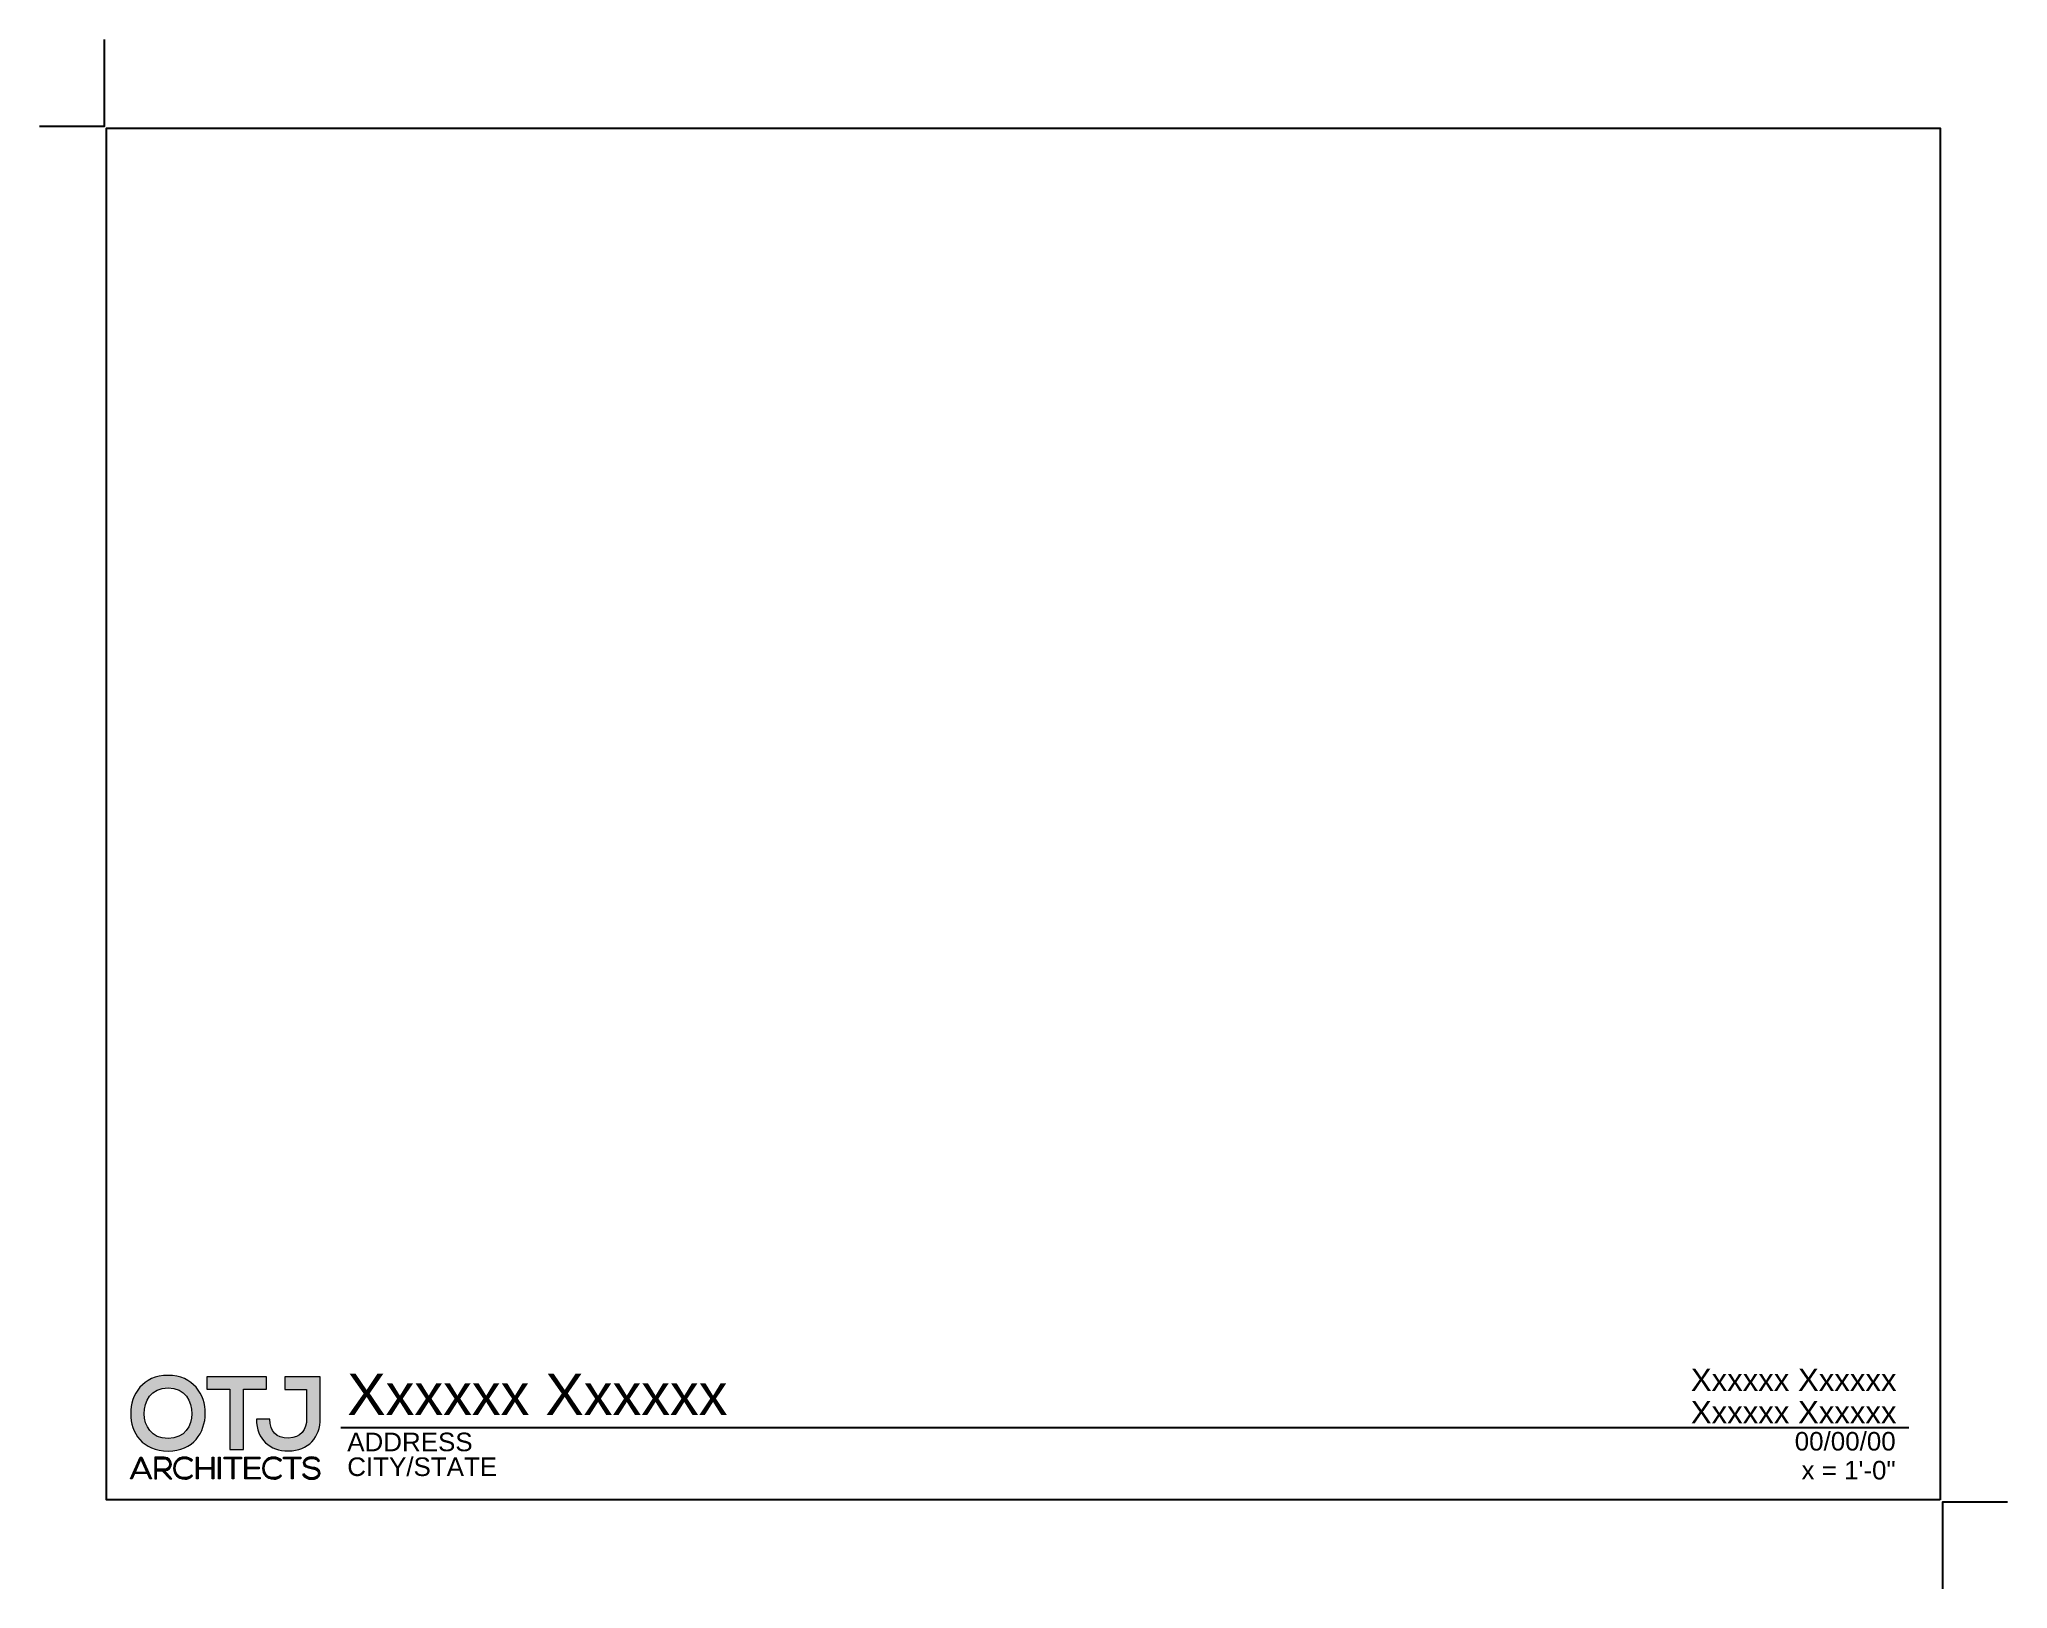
# Paper-space layout '8 1-2 x 11 (H)' of a CAD drawing. Header units: inches. Extents: x -1.4 to 10, y 1.3 to 10.2.
import ezdxf
from ezdxf.enums import TextEntityAlignment as Align

# ---------------------------------------------------------------- set-up
doc = ezdxf.new("R2010")
doc.units = ezdxf.units.IN
doc.header["$LTSCALE"] = 96
doc.header["$MEASUREMENT"] = 0
doc.layers.add('Layer 1', color=7, linetype='Continuous')
doc.layers.add('TTLB', color=254, linetype='Continuous')
doc.styles.add('OTJ_Title1', font='swiss.ttf')
doc.styles.add('OTJ_Title2', font='swissl.ttf')

# ---------------------------------------------------------------- blocks, each defined once
blk = doc.blocks.new('A$C05FF6D3D')
at = {"layer": 'Layer 1'}
h = blk.add_hatch(color=256, dxfattribs=at)
h.dxf.hatch_style = 2
edge = h.paths.add_edge_path()
edge.add_spline(control_points=[(3.354, 2.944), (3.345, 2.103), (2.829, 1.262), (1.686, 1.262), (0.543, 1.262), (0.013, 2.085), (0.013, 2.94), (0.013, 3.794), (0.562, 4.654), (1.686, 4.654), (2.806, 4.654), (3.363, 3.794), (3.354, 2.944)], knot_values=[0, 0, 0, 0, 1, 1, 1, 2, 2, 2, 3, 3, 3, 4, 4, 4, 4], degree=3, periodic=0)
edge = h.paths.add_edge_path()
edge.add_spline(control_points=[(0.617, 2.93), (0.631, 2.396), (0.919, 1.825), (1.686, 1.825), (2.452, 1.825), (2.741, 2.401), (2.75, 2.935), (2.759, 3.483), (2.452, 4.096), (1.686, 4.096), (0.919, 4.096), (0.603, 3.479), (0.617, 2.93)], knot_values=[0, 0, 0, 0, 1, 1, 1, 2, 2, 2, 3, 3, 3, 4, 4, 4, 4], degree=3, periodic=0)
h = blk.add_hatch(color=256, dxfattribs=at)
h.dxf.hatch_style = 2
edge = h.paths.add_edge_path()
edge.add_spline(control_points=[(4.455, 4.031), (4.455, 4.031), (3.424, 4.031), (3.424, 4.031), (3.424, 4.031), (3.424, 4.589), (3.424, 4.589), (4.362, 4.589), (5.157, 4.589), (6.1, 4.589), (6.1, 4.589), (6.1, 4.031), (6.1, 4.031), (6.1, 4.031), (5.069, 4.031), (5.069, 4.031), (5.069, 4.031), (5.069, 1.337), (5.069, 1.337), (5.069, 1.337), (4.455, 1.337), (4.455, 1.337), (4.455, 1.337), (4.455, 4.031), (4.455, 4.031)], knot_values=[0, 0, 0, 0, 1, 1, 1, 2, 2, 2, 3, 3, 3, 4, 4, 4, 5, 5, 5, 6, 6, 6, 7, 7, 7, 8, 8, 8, 8], degree=3, periodic=0)
h = blk.add_hatch(color=7, dxfattribs=at)
h.dxf.hatch_style = 2
edge = h.paths.add_edge_path()
edge.add_spline(control_points=[(8.502, 2.726), (8.502, 1.885), (7.968, 1.272), (7.071, 1.272), (6.239, 1.272), (5.645, 1.769), (5.645, 2.689), (5.645, 2.689), (6.249, 2.689), (6.249, 2.689), (6.249, 2.131), (6.518, 1.848), (7.071, 1.848), (7.629, 1.848), (7.889, 2.233), (7.889, 2.726), (7.889, 2.726), (7.889, 4.017), (7.889, 4.017), (7.889, 4.017), (6.908, 4.017), (6.908, 4.017), (6.908, 4.017), (6.908, 4.589), (6.908, 4.589), (7.438, 4.589), (7.968, 4.589), (8.502, 4.589), (8.502, 4.589), (8.502, 2.726), (8.502, 2.726)], knot_values=[0, 0, 0, 0, 1, 1, 1, 2, 2, 2, 3, 3, 3, 4, 4, 4, 5, 5, 5, 6, 6, 6, 7, 7, 7, 8, 8, 8, 9, 9, 9, 10, 10, 10, 10], degree=3, periodic=0)
h = blk.add_hatch(color=7, dxfattribs=at)
h.dxf.hatch_style = 2
h.paths.add_polyline_path([(0.872, 0.015), (0.765, 0.254), (0.186, 0.254), (0.08, 0.015), (0, 0.015), (0.435, 0.985), (0.517, 0.985), (0.952, 0.015)])
h.paths.add_polyline_path([(0.736, 0.323), (0.475, 0.913), (0.215, 0.323)])
h = blk.add_hatch(color=7, dxfattribs=at)
h.dxf.hatch_style = 2
edge = h.paths.add_edge_path()
edge.add_spline(control_points=[(1.862, 0.015), (1.862, 0.015), (1.764, 0.015), (1.764, 0.015), (1.764, 0.015), (1.428, 0.382), (1.428, 0.382), (1.428, 0.382), (1.164, 0.382), (1.164, 0.382), (1.164, 0.382), (1.164, 0.015), (1.164, 0.015), (1.164, 0.015), (1.089, 0.015), (1.089, 0.015), (1.089, 0.015), (1.089, 0.985), (1.089, 0.985), (1.232, 0.985), (1.373, 0.985), (1.516, 0.985), (1.726, 0.985), (1.833, 0.834), (1.834, 0.683), (1.836, 0.525), (1.732, 0.387), (1.52, 0.387), (1.52, 0.387), (1.862, 0.015), (1.862, 0.015)], knot_values=[0, 0, 0, 0, 1, 1, 1, 2, 2, 2, 3, 3, 3, 4, 4, 4, 5, 5, 5, 6, 6, 6, 7, 7, 7, 8, 8, 8, 9, 9, 9, 10, 10, 10, 10], degree=3, periodic=0)
edge = h.paths.add_edge_path()
edge.add_spline(control_points=[(1.164, 0.453), (1.164, 0.453), (1.507, 0.453), (1.507, 0.453), (1.676, 0.453), (1.751, 0.549), (1.753, 0.684), (1.754, 0.798), (1.676, 0.916), (1.516, 0.916), (1.516, 0.916), (1.164, 0.916), (1.164, 0.916), (1.164, 0.916), (1.164, 0.453), (1.164, 0.453)], knot_values=[0, 0, 0, 0, 1, 1, 1, 2, 2, 2, 3, 3, 3, 4, 4, 4, 5, 5, 5, 5], degree=3, periodic=0)
h = blk.add_hatch(color=7, dxfattribs=at)
h.dxf.hatch_style = 2
edge = h.paths.add_edge_path()
edge.add_spline(control_points=[(2.787, 0.15), (2.69, 0.053), (2.562, 0.004), (2.434, 0.004), (2.107, 0.004), (1.937, 0.233), (1.935, 0.495), (1.932, 0.754), (2.102, 0.996), (2.434, 0.996), (2.562, 0.996), (2.69, 0.948), (2.787, 0.851), (2.787, 0.851), (2.736, 0.806), (2.736, 0.806), (2.653, 0.89), (2.544, 0.93), (2.434, 0.93), (2.151, 0.93), (2.006, 0.73), (2.007, 0.497), (2.01, 0.27), (2.154, 0.073), (2.434, 0.073), (2.544, 0.073), (2.654, 0.115), (2.738, 0.197), (2.738, 0.197), (2.787, 0.15), (2.787, 0.15)], knot_values=[0, 0, 0, 0, 1, 1, 1, 2, 2, 2, 3, 3, 3, 4, 4, 4, 5, 5, 5, 6, 6, 6, 7, 7, 7, 8, 8, 8, 9, 9, 9, 10, 10, 10, 10], degree=3, periodic=0)
h = blk.add_hatch(color=7, dxfattribs=at)
h.dxf.hatch_style = 2
h.paths.add_polyline_path([(3.656, 0.015), (3.656, 0.456), (3.038, 0.456), (3.038, 0.015), (2.963, 0.015), (2.963, 0.985), (3.038, 0.985), (3.038, 0.524), (3.656, 0.524), (3.656, 0.985), (3.731, 0.985), (3.731, 0.015)])
h = blk.add_hatch(color=7, dxfattribs=at)
h.dxf.hatch_style = 2
h.paths.add_polyline_path([(3.945, 0.015), (3.945, 0.985), (4.019, 0.985), (4.019, 0.015)])
h = blk.add_hatch(color=7, dxfattribs=at)
h.dxf.hatch_style = 2
h.paths.add_polyline_path([(4.552, 0.917), (4.202, 0.917), (4.202, 0.984), (4.978, 0.984), (4.978, 0.917), (4.627, 0.917), (4.627, 0.015), (4.552, 0.015)])
h = blk.add_hatch(color=7, dxfattribs=at)
h.dxf.hatch_style = 2
h.paths.add_polyline_path([(5.192, 0.538), (5.76, 0.538), (5.76, 0.47), (5.192, 0.47), (5.192, 0.087), (5.805, 0.087), (5.805, 0.015), (5.119, 0.015), (5.119, 0.985), (5.788, 0.985), (5.788, 0.914), (5.192, 0.914)])
h = blk.add_hatch(color=7, dxfattribs=at)
h.dxf.hatch_style = 2
edge = h.paths.add_edge_path()
edge.add_spline(control_points=[(6.77, 0.15), (6.673, 0.053), (6.544, 0.004), (6.417, 0.004), (6.09, 0.004), (5.919, 0.233), (5.918, 0.495), (5.915, 0.754), (6.084, 0.996), (6.417, 0.996), (6.544, 0.996), (6.673, 0.948), (6.77, 0.851), (6.77, 0.851), (6.719, 0.806), (6.719, 0.806), (6.636, 0.89), (6.526, 0.93), (6.417, 0.93), (6.134, 0.93), (5.989, 0.73), (5.99, 0.497), (5.993, 0.27), (6.137, 0.073), (6.417, 0.073), (6.526, 0.073), (6.637, 0.115), (6.72, 0.197), (6.72, 0.197), (6.77, 0.15), (6.77, 0.15)], knot_values=[0, 0, 0, 0, 1, 1, 1, 2, 2, 2, 3, 3, 3, 4, 4, 4, 5, 5, 5, 6, 6, 6, 7, 7, 7, 8, 8, 8, 9, 9, 9, 10, 10, 10, 10], degree=3, periodic=0)
h = blk.add_hatch(color=7, dxfattribs=at)
h.dxf.hatch_style = 2
h.paths.add_polyline_path([(7.206, 0.917), (6.856, 0.917), (6.856, 0.984), (7.632, 0.984), (7.632, 0.917), (7.281, 0.917), (7.281, 0.015), (7.206, 0.015)])
h = blk.add_hatch(color=7, dxfattribs=at)
h.dxf.hatch_style = 2
edge = h.paths.add_edge_path()
edge.add_spline(control_points=[(8.402, 0.798), (8.331, 0.912), (8.218, 0.928), (8.108, 0.93), (7.995, 0.93), (7.815, 0.888), (7.815, 0.733), (7.815, 0.61), (7.948, 0.581), (8.111, 0.55), (8.298, 0.514), (8.492, 0.481), (8.492, 0.272), (8.491, 0.053), (8.27, 0), (8.108, 0), (7.957, 0), (7.785, 0.062), (7.711, 0.211), (7.711, 0.211), (7.777, 0.244), (7.777, 0.244), (7.837, 0.126), (7.989, 0.068), (8.108, 0.068), (8.227, 0.068), (8.417, 0.101), (8.417, 0.273), (8.419, 0.418), (8.258, 0.45), (8.099, 0.481), (7.921, 0.515), (7.74, 0.551), (7.74, 0.73), (7.736, 0.935), (7.949, 0.999), (8.108, 0.999), (8.247, 0.999), (8.367, 0.977), (8.463, 0.834), (8.463, 0.834), (8.402, 0.798), (8.402, 0.798)], knot_values=[0, 0, 0, 0, 1, 1, 1, 2, 2, 2, 3, 3, 3, 4, 4, 4, 5, 5, 5, 6, 6, 6, 7, 7, 7, 8, 8, 8, 9, 9, 9, 10, 10, 10, 11, 11, 11, 12, 12, 12, 13, 13, 13, 14, 14, 14, 14], degree=3, periodic=0)
at = {"layer": 'Layer 1', "lineweight": 0}
for points in [[(0.872, 0.015), (0.765, 0.254), (0.186, 0.254), (0.08, 0.015), (0, 0.015), (0.435, 0.985), (0.517, 0.985), (0.952, 0.015), (0.872, 0.015)], [(0.736, 0.323), (0.475, 0.913), (0.215, 0.323), (0.736, 0.323)], [(3.656, 0.015), (3.656, 0.456), (3.038, 0.456), (3.038, 0.015), (2.963, 0.015), (2.963, 0.985), (3.038, 0.985), (3.038, 0.524), (3.656, 0.524), (3.656, 0.985), (3.731, 0.985), (3.731, 0.015), (3.656, 0.015)], [(3.945, 0.015), (3.945, 0.985), (4.019, 0.985), (4.019, 0.015), (3.945, 0.015)], [(4.552, 0.917), (4.202, 0.917), (4.202, 0.984), (4.978, 0.984), (4.978, 0.917), (4.627, 0.917), (4.627, 0.015), (4.552, 0.015), (4.552, 0.917)], [(5.192, 0.538), (5.76, 0.538), (5.76, 0.47), (5.192, 0.47), (5.192, 0.087), (5.805, 0.087), (5.805, 0.015), (5.119, 0.015), (5.119, 0.985), (5.788, 0.985), (5.788, 0.914), (5.192, 0.914), (5.192, 0.538)], [(7.206, 0.917), (6.856, 0.917), (6.856, 0.984), (7.632, 0.984), (7.632, 0.917), (7.281, 0.917), (7.281, 0.015), (7.206, 0.015), (7.206, 0.917)]]:
    blk.add_lwpolyline(points, dxfattribs=at)
for points, knots in [([(3.354, 2.944), (3.345, 2.103), (2.829, 1.262), (1.686, 1.262), (0.543, 1.262), (0.013, 2.085), (0.013, 2.94), (0.013, 3.794), (0.562, 4.654), (1.686, 4.654), (2.806, 4.654), (3.363, 3.794), (3.354, 2.944)], [0, 0, 0, 0, 1, 1, 1, 2, 2, 2, 3, 3, 3, 4, 4, 4, 4]), ([(4.455, 4.031), (4.455, 4.031), (3.424, 4.031), (3.424, 4.031), (3.424, 4.031), (3.424, 4.589), (3.424, 4.589), (4.362, 4.589), (5.157, 4.589), (6.1, 4.589), (6.1, 4.589), (6.1, 4.031), (6.1, 4.031), (6.1, 4.031), (5.069, 4.031), (5.069, 4.031), (5.069, 4.031), (5.069, 1.337), (5.069, 1.337), (5.069, 1.337), (4.455, 1.337), (4.455, 1.337), (4.455, 1.337), (4.455, 4.031), (4.455, 4.031)], [0, 0, 0, 0, 1, 1, 1, 2, 2, 2, 3, 3, 3, 4, 4, 4, 5, 5, 5, 6, 6, 6, 7, 7, 7, 8, 8, 8, 8]), ([(8.502, 2.726), (8.502, 1.885), (7.968, 1.272), (7.071, 1.272), (6.239, 1.272), (5.645, 1.769), (5.645, 2.689), (5.645, 2.689), (6.249, 2.689), (6.249, 2.689), (6.249, 2.131), (6.518, 1.848), (7.071, 1.848), (7.629, 1.848), (7.889, 2.233), (7.889, 2.726), (7.889, 2.726), (7.889, 4.017), (7.889, 4.017), (7.889, 4.017), (6.908, 4.017), (6.908, 4.017), (6.908, 4.017), (6.908, 4.589), (6.908, 4.589), (7.438, 4.589), (7.968, 4.589), (8.502, 4.589), (8.502, 4.589), (8.502, 2.726), (8.502, 2.726)], [0, 0, 0, 0, 1, 1, 1, 2, 2, 2, 3, 3, 3, 4, 4, 4, 5, 5, 5, 6, 6, 6, 7, 7, 7, 8, 8, 8, 9, 9, 9, 10, 10, 10, 10]), ([(0.617, 2.93), (0.631, 2.396), (0.919, 1.825), (1.686, 1.825), (2.452, 1.825), (2.741, 2.401), (2.75, 2.935), (2.759, 3.483), (2.452, 4.096), (1.686, 4.096), (0.919, 4.096), (0.603, 3.479), (0.617, 2.93)], [0, 0, 0, 0, 1, 1, 1, 2, 2, 2, 3, 3, 3, 4, 4, 4, 4]), ([(1.862, 0.015), (1.862, 0.015), (1.764, 0.015), (1.764, 0.015), (1.764, 0.015), (1.428, 0.382), (1.428, 0.382), (1.428, 0.382), (1.164, 0.382), (1.164, 0.382), (1.164, 0.382), (1.164, 0.015), (1.164, 0.015), (1.164, 0.015), (1.089, 0.015), (1.089, 0.015), (1.089, 0.015), (1.089, 0.985), (1.089, 0.985), (1.232, 0.985), (1.373, 0.985), (1.516, 0.985), (1.726, 0.985), (1.833, 0.834), (1.834, 0.683), (1.836, 0.525), (1.732, 0.387), (1.52, 0.387), (1.52, 0.387), (1.862, 0.015), (1.862, 0.015)], [0, 0, 0, 0, 1, 1, 1, 2, 2, 2, 3, 3, 3, 4, 4, 4, 5, 5, 5, 6, 6, 6, 7, 7, 7, 8, 8, 8, 9, 9, 9, 10, 10, 10, 10]), ([(1.164, 0.453), (1.164, 0.453), (1.507, 0.453), (1.507, 0.453), (1.676, 0.453), (1.751, 0.549), (1.753, 0.684), (1.754, 0.798), (1.676, 0.916), (1.516, 0.916), (1.516, 0.916), (1.164, 0.916), (1.164, 0.916), (1.164, 0.916), (1.164, 0.453), (1.164, 0.453)], [0, 0, 0, 0, 1, 1, 1, 2, 2, 2, 3, 3, 3, 4, 4, 4, 5, 5, 5, 5]), ([(2.787, 0.15), (2.69, 0.053), (2.562, 0.004), (2.434, 0.004), (2.107, 0.004), (1.937, 0.233), (1.935, 0.495), (1.932, 0.754), (2.102, 0.996), (2.434, 0.996), (2.562, 0.996), (2.69, 0.948), (2.787, 0.851), (2.787, 0.851), (2.736, 0.806), (2.736, 0.806), (2.653, 0.89), (2.544, 0.93), (2.434, 0.93), (2.151, 0.93), (2.006, 0.73), (2.007, 0.497), (2.01, 0.27), (2.154, 0.073), (2.434, 0.073), (2.544, 0.073), (2.654, 0.115), (2.738, 0.197), (2.738, 0.197), (2.787, 0.15), (2.787, 0.15)], [0, 0, 0, 0, 1, 1, 1, 2, 2, 2, 3, 3, 3, 4, 4, 4, 5, 5, 5, 6, 6, 6, 7, 7, 7, 8, 8, 8, 9, 9, 9, 10, 10, 10, 10]), ([(6.77, 0.15), (6.673, 0.053), (6.544, 0.004), (6.417, 0.004), (6.09, 0.004), (5.919, 0.233), (5.918, 0.495), (5.915, 0.754), (6.084, 0.996), (6.417, 0.996), (6.544, 0.996), (6.673, 0.948), (6.77, 0.851), (6.77, 0.851), (6.719, 0.806), (6.719, 0.806), (6.636, 0.89), (6.526, 0.93), (6.417, 0.93), (6.134, 0.93), (5.989, 0.73), (5.99, 0.497), (5.993, 0.27), (6.137, 0.073), (6.417, 0.073), (6.526, 0.073), (6.637, 0.115), (6.72, 0.197), (6.72, 0.197), (6.77, 0.15), (6.77, 0.15)], [0, 0, 0, 0, 1, 1, 1, 2, 2, 2, 3, 3, 3, 4, 4, 4, 5, 5, 5, 6, 6, 6, 7, 7, 7, 8, 8, 8, 9, 9, 9, 10, 10, 10, 10]), ([(8.402, 0.798), (8.331, 0.912), (8.218, 0.928), (8.108, 0.93), (7.995, 0.93), (7.815, 0.888), (7.815, 0.733), (7.815, 0.61), (7.948, 0.581), (8.111, 0.55), (8.298, 0.514), (8.492, 0.481), (8.492, 0.272), (8.491, 0.053), (8.27, 0), (8.108, 0), (7.957, 0), (7.785, 0.062), (7.711, 0.211), (7.711, 0.211), (7.777, 0.244), (7.777, 0.244), (7.837, 0.126), (7.989, 0.068), (8.108, 0.068), (8.227, 0.068), (8.417, 0.101), (8.417, 0.273), (8.419, 0.418), (8.258, 0.45), (8.099, 0.481), (7.921, 0.515), (7.74, 0.551), (7.74, 0.73), (7.736, 0.935), (7.949, 0.999), (8.108, 0.999), (8.247, 0.999), (8.367, 0.977), (8.463, 0.834), (8.463, 0.834), (8.402, 0.798), (8.402, 0.798)], [0, 0, 0, 0, 1, 1, 1, 2, 2, 2, 3, 3, 3, 4, 4, 4, 5, 5, 5, 6, 6, 6, 7, 7, 7, 8, 8, 8, 9, 9, 9, 10, 10, 10, 11, 11, 11, 12, 12, 12, 13, 13, 13, 14, 14, 14, 14])]:
    blk.add_open_spline(points, degree=3, knots=knots, dxfattribs=at)
blk = doc.blocks.new('A$C2A852AAC')
at = {"layer": 'TTLB', "color": 7, "style": 'OTJ_Title1', "width": 0.75}
blk.add_attdef('PROJECTNAME', text='', height=0.237, dxfattribs=at).set_placement((0.036, 0.34), align=Align.BOTTOM_LEFT)
at = {"layer": 'TTLB', "color": 7, "style": 'OTJ_Title2', "width": 0.75}
for tag, p in [('TITLE', (8.973, 0.51)), ('TITLE2', (8.973, 0.324))]:
    blk.add_attdef(tag, text='', height=0.128, dxfattribs=at).set_placement(p, align=Align.BOTTOM_RIGHT)
for tag, p in [('ADDRESS1', (0.036, 0.308)), ('CITY/STATE', (0.036, 0.165))]:
    blk.add_attdef(tag, text='', height=0.107, dxfattribs=at).set_placement(p, align=Align.TOP_LEFT)
for tag, p in [('DATE', (8.968, 0.312)), ('SCALE', (8.968, 0.146))]:
    blk.add_attdef(tag, text='', height=0.107, dxfattribs=at).set_placement(p, align=Align.TOP_RIGHT)

psp = doc.layouts.new('8 1-2 x 11 (H)')

# ---------------------------------------------------------------- linework, layer by layer
psp.add_lwpolyline([(9.601, 1.792), (-0.976, 1.792), (-0.976, 9.707), (9.601, 9.707)], close=True)
psp.add_lwpolyline([(0.375, 2.209), (9.419, 2.209)])
at = {"layer": 'DefPoints'}
for points in [[(-1.364, 9.718), (-0.989, 9.718), (-0.989, 10.218)], [(9.99, 1.78), (9.615, 1.78), (9.615, 1.28)]]:
    psp.add_lwpolyline(points, dxfattribs=at)

# ---------------------------------------------------------------- block references
ref = psp.add_blockref('A$C2A852AAC', (0.376, 1.871))
ref.add_attrib('PROJECTNAME', 'Xxxxxx Xxxxxx', dxfattribs={"layer": 'TTLB', "color": 7, "height": 0.2375, "style": 'OTJ_Title1'}).set_placement((0.412, 2.211), align=Align.BOTTOM_LEFT)
ref.add_attrib('ADDRESS1', 'ADDRESS', dxfattribs={"layer": 'TTLB', "color": 7, "height": 0.1071, "style": 'OTJ_Title2'}).set_placement((0.412, 2.18), align=Align.TOP_LEFT)
ref.add_attrib('CITY/STATE', 'CITY/STATE', dxfattribs={"layer": 'TTLB', "color": 7, "height": 0.1071, "style": 'OTJ_Title2'}).set_placement((0.412, 2.037), align=Align.TOP_LEFT)
ref.add_attrib('TITLE', 'Xxxxxx Xxxxxx', dxfattribs={"layer": 'TTLB', "color": 7, "height": 0.12847, "style": 'OTJ_Title2'}).set_placement((9.349, 2.382), align=Align.BOTTOM_RIGHT)
ref.add_attrib('TITLE2', 'Xxxxxx Xxxxxx', dxfattribs={"layer": 'TTLB', "color": 7, "height": 0.12847, "style": 'OTJ_Title2'}).set_placement((9.349, 2.195), align=Align.BOTTOM_RIGHT)
ref.add_attrib('DATE', '00/00/00', dxfattribs={"layer": 'TTLB', "color": 7, "height": 0.1071, "style": 'OTJ_Title2'}).set_placement((9.344, 2.184), align=Align.TOP_RIGHT)
ref.add_attrib('SCALE', 'x = 1\'-0"', dxfattribs={"layer": 'TTLB', "color": 7, "height": 0.1071, "style": 'OTJ_Title2'}).set_placement((9.344, 2.017), align=Align.TOP_RIGHT)
at = {"layer": 'TTLB', "xscale": 0.1288733262946798, "yscale": 0.1288733262946798, "zscale": 0.1288733262946798}
psp.add_blockref('A$C05FF6D3D', (-0.839, 1.911), dxfattribs=at)

doc.saveas('drawing.dxf')
